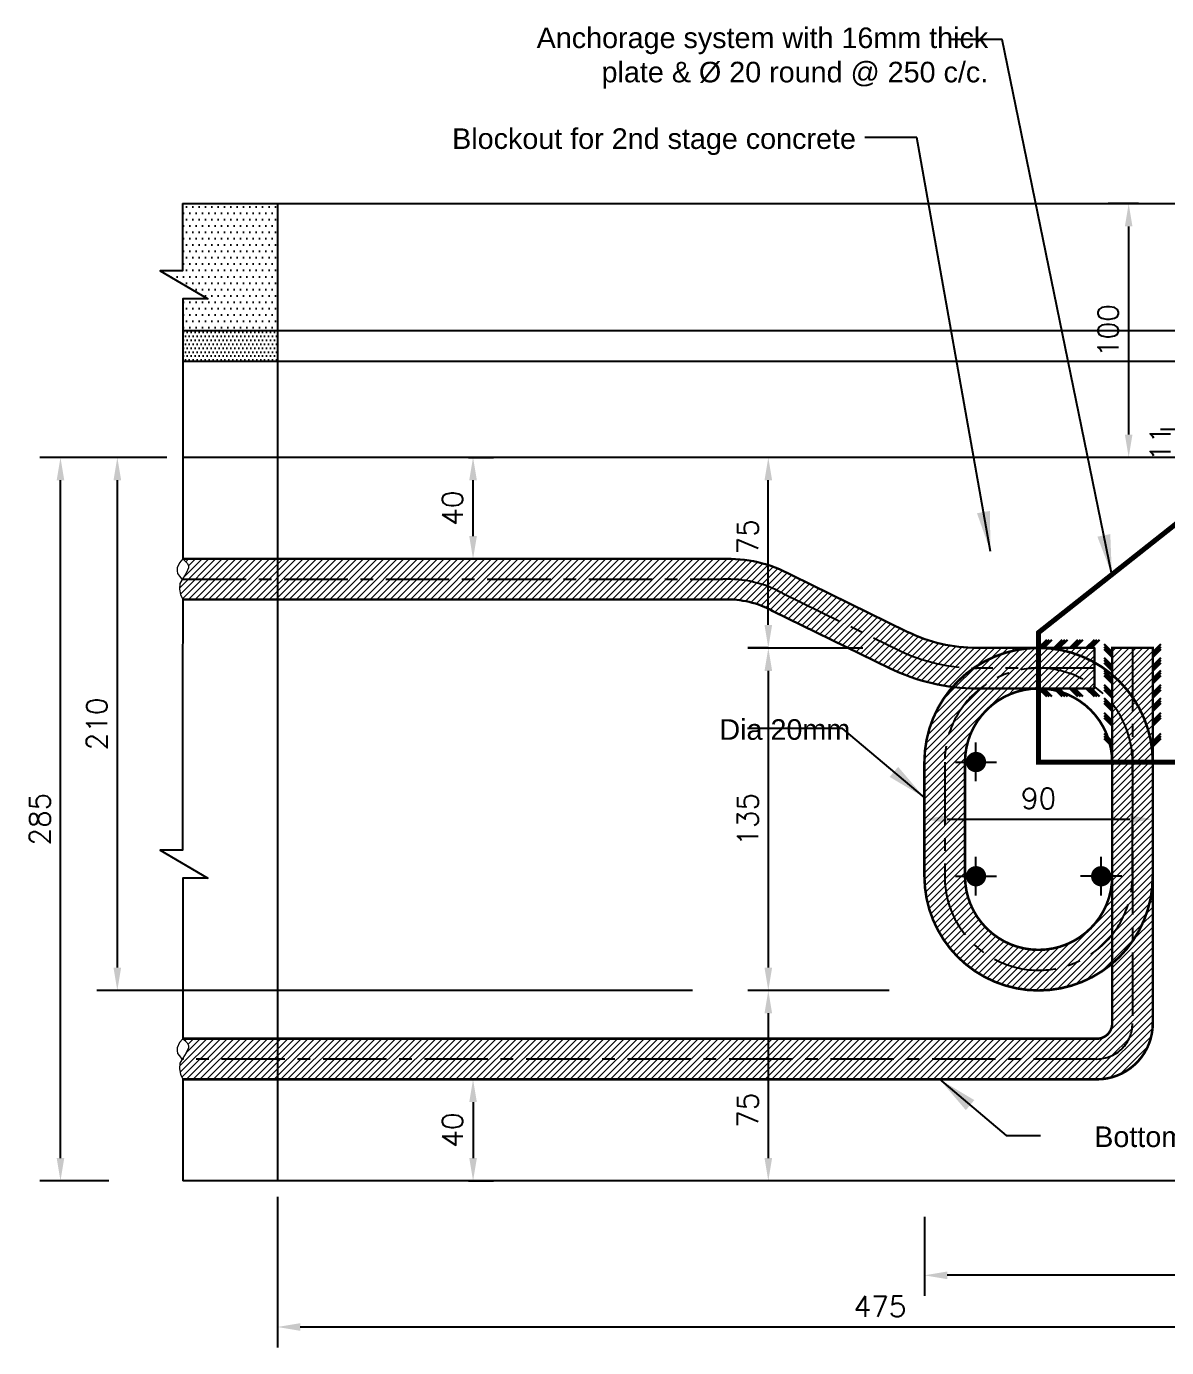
# Model space of a CAD drawing. Extents: x 25837 to 33401, y -1784 to 3293.
# Drawn here: x 25837 to 26286, y 1416 to 1936 of the extents above; entities that cross this region are included whole.
import ezdxf

# ---------------------------------------------------------------- set-up
doc = ezdxf.new("R2010")
doc.units = 0
doc.header["$LTSCALE"] = 200
doc.header["$MEASUREMENT"] = 0
doc.linetypes.add('CENTER', pattern=[2, 1.25, -0.25, 0.25, -0.25])
doc.layers.get('Defpoints').update_dxf_attribs({"linetype": 'CONTINUOUS'})
doc.layers.add('hatch', color=250, linetype='CONTINUOUS')
doc.layers.add('Line', color=6, linetype='CONTINUOUS', lineweight=25)
doc.layers.add('P', color=250, linetype='CONTINUOUS', lineweight=20)
doc.styles.add('dimen_text', font='simplex.shx')
doc.styles.add('FRAME_TEXT', font='arial.ttf')
doc.dimstyles.new('dim_5', dxfattribs={"dimscale": 45, "dimtxt": 0.18, "dimasz": 0.2, "dimexe": 0.18, "dimexo": 0.14, "dimgap": 0.09, "dimtad": 1, "dimdec": 0, "dimzin": 0, "dimdsep": 46, "dimtxsty": 'dimen_text', "dimcen": 0.09, "dimclrd": 256, "dimclre": 256, "dimclrt": 7, "dimadec": 0, "dimazin": 0, "dimtfac": 1, "dimtdec": 0, "dimtofl": 0, "dimtmove": 0, "dimatfit": 3, "dimfxl": 1, "dimtolj": 1, "dimtzin": 0, "dimarcsym": 0})
pattern_1 = [(45, (-1968.375, 0), (-1.32582521, 1.32582521), [])]

# ---------------------------------------------------------------- blocks, each defined once
blk = doc.blocks.new('*D49')
at = {"layer": 'Defpoints', "color": 0, "transparency": 16777216}
for p in [(26281.15, 1866.27), (26270.98, 1766.27), (26281.15, 1766.27)]:
    blk.add_point(p, dxfattribs=at)
at = {"layer": 'hatch', "lineweight": -2, "transparency": 16777216}
for p, q in [((26274.85, 1866.27), (26262.88, 1866.27)), ((26270.98, 1857.27), (26270.98, 1775.27)), ((26274.85, 1766.27), (26262.88, 1766.27))]:
    blk.add_line(p, q, dxfattribs=at)
at = {"layer": 'hatch', "transparency": 16777216}
for points in [[(26269.48, 1857.27), (26272.48, 1857.27), (26270.98, 1866.27)], [(26269.48, 1775.27), (26272.48, 1775.27), (26270.98, 1766.27)]]:
    blk.add_solid(points, dxfattribs=at)
at = {"layer": 'hatch', "color": 7, "transparency": 16777216, "insert": (26262.88, 1816.27), "char_height": 8.1, "attachment_point": 5, "rotation": 90, "style": 'dimen_text'}
blk.add_mtext('\\A1;100', dxfattribs=at)
blk = doc.blocks.new('*D36')
at = {"layer": 'Defpoints', "color": 0, "transparency": 16777216}
for p in [(25850.01, 1766.27), (25898.22, 1766.27), (25875.42, 1481.27)]:
    blk.add_point(p, dxfattribs=at)
at = {"layer": 'hatch', "lineweight": -2, "transparency": 16777216}
for p, q in [((25891.92, 1766.27), (25841.91, 1766.27)), ((25850.01, 1490.27), (25850.01, 1757.27)), ((25869.12, 1481.27), (25841.91, 1481.27))]:
    blk.add_line(p, q, dxfattribs=at)
at = {"layer": 'hatch', "transparency": 16777216}
for points in [[(25848.51, 1757.27), (25851.51, 1757.27), (25850.01, 1766.27)], [(25848.51, 1490.27), (25851.51, 1490.27), (25850.01, 1481.27)]]:
    blk.add_solid(points, dxfattribs=at)
at = {"layer": 'hatch', "color": 7, "transparency": 16777216, "insert": (25841.91, 1623.77), "char_height": 8.1, "attachment_point": 5, "rotation": 90, "style": 'dimen_text'}
blk.add_mtext('\\A1;285', dxfattribs=at)
blk = doc.blocks.new('*D37')
at = {"layer": 'Defpoints', "color": 0, "transparency": 16777216}
for p in [(26306.27, 1777.27), (26291.56, 1766.27), (26306.47, 1766.27)]:
    blk.add_point(p, dxfattribs=at)
at = {"layer": 'hatch', "lineweight": -2, "transparency": 16777216}
for p, q in [((26291.56, 1786.27), (26291.56, 1795.27)), ((26299.97, 1777.27), (26283.46, 1777.27)), ((26300.17, 1766.27), (26283.46, 1766.27)), ((26291.56, 1757.27), (26291.56, 1748.27))]:
    blk.add_line(p, q, dxfattribs=at)
at = {"layer": 'hatch', "transparency": 16777216}
for points in [[(26290.06, 1786.27), (26293.06, 1786.27), (26291.56, 1777.27)], [(26290.06, 1757.27), (26293.06, 1757.27), (26291.56, 1766.27)]]:
    blk.add_solid(points, dxfattribs=at)
at = {"layer": 'hatch', "color": 7, "transparency": 16777216, "insert": (26283.46, 1771.77), "char_height": 8.1, "attachment_point": 5, "rotation": 90, "style": 'dimen_text'}
blk.add_mtext('\\A1;11', dxfattribs=at)
blk = doc.blocks.new('*D38')
at = {"layer": 'Defpoints', "color": 0, "transparency": 16777216}
for p in [(25898.22, 1766.27), (25872.42, 1556.27), (26105.38, 1556.27)]:
    blk.add_point(p, dxfattribs=at)
at = {"layer": 'hatch', "lineweight": -2, "transparency": 16777216}
for p, q in [((25891.92, 1766.27), (25864.32, 1766.27)), ((25872.42, 1757.27), (25872.42, 1565.27)), ((26099.08, 1556.27), (25864.32, 1556.27))]:
    blk.add_line(p, q, dxfattribs=at)
at = {"layer": 'hatch', "transparency": 16777216}
for points in [[(25870.92, 1757.27), (25873.92, 1757.27), (25872.42, 1766.27)], [(25870.92, 1565.27), (25873.92, 1565.27), (25872.42, 1556.27)]]:
    blk.add_solid(points, dxfattribs=at)
at = {"layer": 'hatch', "color": 7, "transparency": 16777216, "insert": (25864.32, 1661.27), "char_height": 8.1, "attachment_point": 5, "rotation": 90, "style": 'dimen_text'}
blk.add_mtext('\\A1;210', dxfattribs=at)
blk = doc.blocks.new('*D39')
at = {"layer": 'Defpoints', "color": 0, "transparency": 16777216}
for p in [(26128.97, 1766.27), (26128.97, 1766.27), (26128.97, 1691.27)]:
    blk.add_point(p, dxfattribs=at)
at = {"layer": 'hatch', "lineweight": -2, "transparency": 16777216}
for p, q in [((26128.97, 1766.27), (26120.87, 1766.27)), ((26128.97, 1700.27), (26128.97, 1757.27)), ((26128.97, 1691.27), (26120.87, 1691.27))]:
    blk.add_line(p, q, dxfattribs=at)
at = {"layer": 'hatch', "transparency": 16777216}
for points in [[(26127.47, 1757.27), (26130.47, 1757.27), (26128.97, 1766.27)], [(26127.47, 1700.27), (26130.47, 1700.27), (26128.97, 1691.27)]]:
    blk.add_solid(points, dxfattribs=at)
at = {"layer": 'hatch', "color": 7, "transparency": 16777216, "insert": (26120.87, 1735.02), "char_height": 8.1, "attachment_point": 5, "rotation": 90, "style": 'dimen_text'}
blk.add_mtext('\\A1;75', dxfattribs=at)
blk = doc.blocks.new('*D40')
at = {"layer": 'Defpoints', "color": 0, "transparency": 16777216}
for p in [(26142.26, 1556.27), (26128.97, 1481.27), (26142.26, 1481.27)]:
    blk.add_point(p, dxfattribs=at)
at = {"layer": 'hatch', "lineweight": -2, "transparency": 16777216}
for p, q in [((26135.96, 1556.27), (26120.87, 1556.27)), ((26128.97, 1547.27), (26128.97, 1490.27)), ((26135.96, 1481.27), (26120.87, 1481.27))]:
    blk.add_line(p, q, dxfattribs=at)
at = {"layer": 'hatch', "transparency": 16777216}
for points in [[(26127.47, 1547.27), (26130.47, 1547.27), (26128.97, 1556.27)], [(26127.47, 1490.27), (26130.47, 1490.27), (26128.97, 1481.27)]]:
    blk.add_solid(points, dxfattribs=at)
at = {"layer": 'hatch', "color": 7, "transparency": 16777216, "insert": (26120.87, 1509.1), "char_height": 8.1, "attachment_point": 5, "rotation": 90, "style": 'dimen_text'}
blk.add_mtext('\\A1;75', dxfattribs=at)
blk = doc.blocks.new('*D33')
at = {"layer": 'Defpoints', "color": 0, "transparency": 16777216}
for p in [(26190.48, 1623.77), (26280.48, 1623.77), (26280.48, 1623.77)]:
    blk.add_point(p, dxfattribs=at)
at = {"layer": 'hatch', "lineweight": -2, "transparency": 16777216}
for p, q in [((26190.48, 1623.77), (26190.48, 1615.67)), ((26199.48, 1623.77), (26271.48, 1623.77)), ((26280.48, 1623.77), (26280.48, 1615.67))]:
    blk.add_line(p, q, dxfattribs=at)
at = {"layer": 'hatch', "transparency": 16777216}
for points in [[(26199.48, 1625.27), (26199.48, 1622.27), (26190.48, 1623.77)], [(26271.48, 1625.27), (26271.48, 1622.27), (26280.48, 1623.77)]]:
    blk.add_solid(points, dxfattribs=at)
at = {"layer": 'hatch', "color": 7, "transparency": 16777216, "insert": (26235.48, 1631.87), "char_height": 8.1, "attachment_point": 5, "style": 'dimen_text'}
blk.add_mtext('\\A1;90', dxfattribs=at)
blk = doc.blocks.new('*D34')
at = {"layer": 'Defpoints', "color": 0, "transparency": 16777216}
for p in [(26172.47, 1691.19), (26128.97, 1556.27), (26182.92, 1556.27)]:
    blk.add_point(p, dxfattribs=at)
at = {"layer": 'hatch', "lineweight": -2, "transparency": 16777216}
for p, q in [((26166.17, 1691.19), (26120.87, 1691.19)), ((26128.97, 1682.19), (26128.97, 1565.27)), ((26176.62, 1556.27), (26120.87, 1556.27))]:
    blk.add_line(p, q, dxfattribs=at)
at = {"layer": 'hatch', "transparency": 16777216}
for points in [[(26127.47, 1682.19), (26130.47, 1682.19), (26128.97, 1691.19)], [(26127.47, 1565.27), (26130.47, 1565.27), (26128.97, 1556.27)]]:
    blk.add_solid(points, dxfattribs=at)
at = {"layer": 'hatch', "color": 7, "transparency": 16777216, "insert": (26120.87, 1623.73), "char_height": 8.1, "attachment_point": 5, "rotation": 90, "style": 'dimen_text'}
blk.add_mtext('\\A1;135', dxfattribs=at)
blk = doc.blocks.new('*D35')
at = {"layer": 'Defpoints', "color": 0, "transparency": 16777216}
for p in [(26410.48, 1481.27), (26190.48, 1473.34), (26190.48, 1444.05)]:
    blk.add_point(p, dxfattribs=at)
at = {"layer": 'hatch', "lineweight": -2, "transparency": 16777216}
for p, q in [((26410.48, 1474.97), (26410.48, 1435.95)), ((26190.48, 1467.04), (26190.48, 1435.95)), ((26401.48, 1444.05), (26199.48, 1444.05))]:
    blk.add_line(p, q, dxfattribs=at)
at = {"layer": 'hatch', "transparency": 16777216}
for points in [[(26199.48, 1445.55), (26199.48, 1442.55), (26190.48, 1444.05)], [(26401.48, 1445.55), (26401.48, 1442.55), (26410.48, 1444.05)]]:
    blk.add_solid(points, dxfattribs=at)
at = {"layer": 'hatch', "color": 7, "transparency": 16777216, "insert": (26300.48, 1452.15), "char_height": 8.1, "attachment_point": 5, "style": 'dimen_text'}
blk.add_mtext('\\A1;220', dxfattribs=at)
blk = doc.blocks.new('*D44')
at = {"layer": 'Defpoints', "color": 0, "transparency": 16777216}
for p in [(25935.48, 1481.27), (26410.48, 1460.9), (25935.48, 1423.68)]:
    blk.add_point(p, dxfattribs=at)
at = {"layer": 'hatch', "lineweight": -2, "transparency": 16777216}
for p, q in [((25935.48, 1474.97), (25935.48, 1415.58)), ((26410.48, 1454.6), (26410.48, 1415.58)), ((26401.48, 1423.68), (25944.48, 1423.68))]:
    blk.add_line(p, q, dxfattribs=at)
at = {"layer": 'hatch', "transparency": 16777216}
for points in [[(25944.48, 1425.18), (25944.48, 1422.18), (25935.48, 1423.68)], [(26401.48, 1425.18), (26401.48, 1422.18), (26410.48, 1423.68)]]:
    blk.add_solid(points, dxfattribs=at)
at = {"layer": 'hatch', "color": 7, "transparency": 16777216, "insert": (26172.98, 1431.78), "char_height": 8.1, "attachment_point": 5, "style": 'dimen_text'}
blk.add_mtext('\\A1;475', dxfattribs=at)
blk = doc.blocks.new('*D28')
at = {"layer": 'Defpoints', "color": 0, "transparency": 16777216}
for p in [(26004.47, 1766.27), (26012.61, 1766.27), (26004.47, 1726.27)]:
    blk.add_point(p, dxfattribs=at)
at = {"layer": 'hatch', "lineweight": -2, "transparency": 16777216}
for p, q in [((26010.77, 1766.27), (26020.71, 1766.27)), ((26012.61, 1735.27), (26012.61, 1757.27)), ((26010.77, 1726.27), (26020.71, 1726.27))]:
    blk.add_line(p, q, dxfattribs=at)
at = {"layer": 'hatch', "transparency": 16777216}
for points in [[(26011.11, 1757.27), (26014.11, 1757.27), (26012.61, 1766.27)], [(26011.11, 1735.27), (26014.11, 1735.27), (26012.61, 1726.27)]]:
    blk.add_solid(points, dxfattribs=at)
at = {"layer": 'hatch', "color": 7, "transparency": 16777216, "insert": (26004.51, 1746.27), "char_height": 8.1, "attachment_point": 5, "rotation": 90, "style": 'dimen_text'}
blk.add_mtext('\\A1;40', dxfattribs=at)
blk = doc.blocks.new('*D30')
at = {"layer": 'Defpoints', "color": 0, "transparency": 16777216}
for p in [(26004.47, 1521.27), (26004.47, 1481.27), (26012.61, 1481.27)]:
    blk.add_point(p, dxfattribs=at)
at = {"layer": 'hatch', "lineweight": -2, "transparency": 16777216}
for p, q in [((26010.77, 1521.27), (26020.71, 1521.27)), ((26012.61, 1512.27), (26012.61, 1490.27)), ((26010.77, 1481.27), (26020.71, 1481.27))]:
    blk.add_line(p, q, dxfattribs=at)
at = {"layer": 'hatch', "transparency": 16777216}
for points in [[(26011.11, 1512.27), (26014.11, 1512.27), (26012.61, 1521.27)], [(26011.11, 1490.27), (26014.11, 1490.27), (26012.61, 1481.27)]]:
    blk.add_solid(points, dxfattribs=at)
at = {"layer": 'hatch', "color": 7, "transparency": 16777216, "insert": (26004.51, 1501.27), "char_height": 8.1, "attachment_point": 5, "rotation": 90, "style": 'dimen_text'}
blk.add_mtext('\\A1;40', dxfattribs=at)

msp = doc.modelspace()

# ---------------------------------------------------------------- hatches: boundary and pattern name
at = {"layer": 'hatch'}
h = msp.add_hatch(dxfattribs=at)
h.set_pattern_fill('DOTS', color=256, scale=40)
h.set_pattern_definition([(0, (-1820.307, 0), (1.25, 2.5), [0, -2.5])])
h.paths.add_polyline_path([(25935.48, 1816.33), (25935.48, 1866.27), (25898.16, 1866.27), (25898.16, 1839.76), (25889.34, 1839.76), (25908.09, 1828.71), (25898.22, 1828.78), (25898.22, 1816.34)])
h = msp.add_hatch(dxfattribs=at)
h.set_pattern_fill('DOTS', color=256, scale=25)
h.set_pattern_definition([(0, (-1820.307, 0), (0.78125, 1.5625), [0, -1.5625])])
h.paths.add_polyline_path([(25935.48, 1804.33), (25935.48, 1816.33), (25898.22, 1816.34), (25898.22, 1804.34)])
at = {"layer": 'Line', "lineweight": 9}
h = msp.add_hatch(dxfattribs=at)
h.set_pattern_fill('ANSI31', color=8, scale=15)
h.set_pattern_definition(pattern_1)
h.paths.add_polyline_path([(25935.48, 1726.27), (25898.22, 1726.27), (25899.9, 1724.59), (25900.45, 1723.66), (25900.45, 1722.73), (25899.52, 1720.68), (25898.22, 1718.64), (25898.02, 1718.27), (25935.48, 1718.27)])
h.paths.add_polyline_path([(25935.48, 1718.27), (25898.02, 1718.27), (25897.11, 1716.59), (25896.92, 1714.36), (25897.29, 1712.31), (25898.22, 1710.27), (25935.48, 1710.27)])
h.paths.add_polyline_path([(26110.71, 1726.27), (25935.48, 1726.27), (25935.48, 1718.27), (26111.09, 1718.27, -0.139398), (26134.5, 1712.8), (26180.2, 1690.44, 0.109528), (26209.88, 1683.28, -0.152417), (26235.48, 1691.27), (26211.2, 1691.27, -0.114248), (26183.72, 1697.63), (26138.19, 1719.9, 0.138343)])
h.paths.add_polyline_path([(26111.09, 1718.27), (25935.48, 1718.27), (25935.48, 1710.27), (26111.47, 1710.28, -0.140787), (26130.78, 1705.71), (26176.69, 1683.26, 0.083237), (26201.58, 1675.86, -0.062121), (26209.88, 1683.28, -0.109528), (26180.2, 1690.44), (26134.5, 1712.8, 0.139398)])
h.paths.add_polyline_path([(26235.48, 1691.27, 0.152417), (26209.88, 1683.28, 0.004661), (26211.2, 1683.27), (26235.48, 1683.27)])
h.paths.add_polyline_path([(26235.48, 1683.27), (26209.87, 1683.27, 0.062), (26201.58, 1675.86, 0.030718), (26211.2, 1675.27), (26212.5, 1675.27, -0.1691)])
h.paths.add_polyline_path([(26235.48, 1683.27, 0.1691), (26212.5, 1675.27), (26235.48, 1675.27)])
h.paths.add_polyline_path([(26235.48, 1691.27), (26235.48, 1683.27), (26257.49, 1683.27), (26257.49, 1685.52, 0.12846)])
h.paths.add_polyline_path([(26235.48, 1683.27), (26235.48, 1675.27), (26257.49, 1675.27), (26257.49, 1676.01, 0.160626)])
h.paths.add_polyline_path([(26257.49, 1683.27), (26235.48, 1683.27, -0.160626), (26257.49, 1676.01)], flags=17)
h.paths.add_polyline_path([(26257.49, 1691.27), (26235.48, 1691.27, -0.12846), (26257.49, 1685.52)])
h = msp.add_hatch(dxfattribs=at)
h.set_pattern_fill('ANSI31', color=8, scale=15)
h.set_pattern_definition(pattern_1)
h.paths.add_polyline_path([(26280.48, 1691.27), (26272.48, 1691.27), (26272.48, 1671.88, -0.15254), (26280.48, 1646.27)])
h.paths.add_polyline_path([(26272.48, 1691.27), (26264.48, 1691.27), (26264.48, 1680.67, -0.066349), (26272.48, 1671.88)])
h.paths.add_polyline_path([(26272.48, 1671.88, 0.066349), (26264.48, 1680.67), (26264.48, 1669.24, -0.1691), (26272.48, 1646.27)])
h.paths.add_polyline_path([(26272.48, 1671.88), (26272.48, 1646.27), (26280.48, 1646.27, 0.15254)])
h.paths.add_polyline_path([(26264.48, 1669.24), (26264.48, 1646.27), (26272.48, 1646.27, 0.1691)])
h.paths.add_polyline_path([(26280.48, 1646.27), (26272.48, 1646.27), (26272.48, 1575.65, 0.15254), (26280.48, 1601.27)])
h.paths.add_polyline_path([(26272.48, 1646.27), (26264.48, 1646.27), (26264.48, 1578.29, 0.1691), (26272.48, 1601.27)])
h.paths.add_polyline_path([(26272.48, 1601.27, -0.1691), (26264.48, 1578.29), (26264.48, 1566.86, 0.066349), (26272.48, 1575.65)])
h.paths.add_polyline_path([(26264.48, 1578.29), (26264.48, 1601.27, -1), (26206.48, 1601.27), (26206.48, 1646.27, -0.414214), (26235.48, 1675.27), (26212.5, 1675.27, 0.229069), (26198.48, 1646.27), (26198.48, 1601.27, 0.710718)], flags=17)
h.paths.add_polyline_path([(26264.48, 1566.86), (26264.48, 1578.29, -0.710718), (26198.48, 1601.27), (26198.48, 1646.27, -0.229069), (26212.5, 1675.27), (26211.2, 1675.27, -0.030718), (26201.58, 1675.86, 0.181355), (26190.48, 1646.27), (26190.48, 1601.27, 0.637831)])
h = msp.add_hatch(dxfattribs=at)
h.set_pattern_fill('ANSI31', color=8, scale=15)
h.set_pattern_definition(pattern_1)
h.paths.add_polyline_path([(26272.48, 1543.27), (26272.48, 1575.65, -0.066349), (26264.48, 1566.86), (26264.48, 1543.27, -0.414214), (26258.48, 1537.27), (25935.48, 1537.27), (25935.48, 1529.27), (26258.48, 1529.27, 0.414214)], flags=17)
h.paths.add_polyline_path([(26280.48, 1543.27), (26280.48, 1601.27, -0.15254), (26272.48, 1575.65), (26272.48, 1543.27, -0.414214), (26258.48, 1529.27), (25935.48, 1529.27), (25935.48, 1521.27), (26258.48, 1521.27, 0.414214)])
h.paths.add_polyline_path([(25935.48, 1537.27), (25898.22, 1537.27), (25899.9, 1535.59), (25900.45, 1534.66), (25900.45, 1533.73), (25899.52, 1531.68), (25898.22, 1529.64), (25898.22, 1529.27), (25935.48, 1529.27)])
h.paths.add_polyline_path([(25935.48, 1529.27), (25898.02, 1529.27), (25897.11, 1527.59), (25896.92, 1525.36), (25897.29, 1523.31), (25898.22, 1521.27), (25935.48, 1521.27)])

# ---------------------------------------------------------------- linework, layer by layer
at = {"layer": 'hatch', "color": 12}
for p, q in [((25935.48, 1866.27), (25935.48, 1481.27)), ((26415.48, 1481.27), (25898.22, 1481.27))]:
    msp.add_line(p, q, dxfattribs=at)
at = {"layer": 'hatch', "color": 2, "linetype": 'CENTER', "ltscale": 0.1}
msp.add_line((26257.49, 1683.27), (26209.87, 1683.27), dxfattribs=at)
at = {"layer": 'hatch'}
for p, q in [((26210.81, 1638.74), (26210.81, 1653.91)), ((26202.69, 1646.25), (26218.92, 1646.25)), ((26210.81, 1593.75), (26210.81, 1608.93)), ((26260.15, 1593.75), (26260.15, 1608.93)), ((26202.69, 1601.27), (26218.92, 1601.27)), ((26268.26, 1601.27), (26252.04, 1601.27)), ((25898.22, 1529.64), (25898.22, 1529.27)), ((25898.22, 1521.27), (25898.22, 1481.27))]:
    msp.add_line(p, q, dxfattribs=at)
for points in [[(25898.16, 1866.27), (25898.16, 1839.76), (25889.34, 1839.76), (25908.09, 1828.71), (25898.22, 1828.71), (25898.18, 1726.22)], [(25898.18, 1710.37), (25898.16, 1675.4)], [(25898.16, 1675.4), (25898.16, 1611.6), (25889.34, 1611.6), (25908.09, 1600.55), (25898.22, 1600.55), (25898.22, 1537.27)]]:
    msp.add_lwpolyline(points, dxfattribs=at)
at = {"layer": 'hatch', "color": 12}
for points in [[(25898.16, 1866.27), (26394.48, 1866.27)], [(25898.22, 1816.27), (26404.48, 1816.27)], [(25898.22, 1804.27), (26404.48, 1804.27)], [(26312.2, 1766.27), (25898.22, 1766.27)]]:
    msp.add_lwpolyline(points, dxfattribs=at)
at = {"layer": 'hatch', "color": 1, "lineweight": 30, "const_width": 2}
msp.add_lwpolyline([(26316.41, 1761.27), (26235.48, 1697.31), (26235.48, 1646.27), (26410.48, 1646.27), (26410.48, 1756.27), (26405.48, 1761.27)], close=True, dxfattribs=at)
at = {"layer": 'hatch', "color": 5, "lineweight": 30}
msp.add_lwpolyline([(25898.22, 1726.27), (26110.71, 1726.27, -0.138343), (26138.19, 1719.9), (26183.72, 1697.63, 0.114248), (26211.2, 1691.27), (26257.49, 1691.27), (26257.49, 1675.27), (26211.2, 1675.27, -0.114248), (26176.69, 1683.26), (26130.78, 1705.71, 0.140787), (26111.47, 1710.28), (25898.22, 1710.27)], format="xyb", dxfattribs=at)
at = {"layer": 'hatch', "color": 2, "linetype": 'CENTER', "ltscale": 0.1}
for points in [[(25898.22, 1718.27), (26111.09, 1718.27, -0.139398), (26134.5, 1712.8), (26180.2, 1690.44, 0.114248), (26211.2, 1683.27)], [(26272.48, 1691.27), (26272.48, 1543.27, -0.414214), (26258.48, 1529.27), (25897.85, 1529.27)]]:
    msp.add_lwpolyline(points, format="xyb", dxfattribs=at)
at = {"layer": 'hatch', "color": 5, "lineweight": 30, "const_width": 1}
msp.add_lwpolyline([(25898.22, 1537.27), (26258.48, 1537.27, 0.414214), (26264.48, 1543.27), (26264.48, 1691.27), (26280.48, 1691.27), (26280.48, 1543.27, -0.414214), (26258.48, 1521.27), (25898.22, 1521.27)], format="xyb", dxfattribs=at)
for points in [[(26190.48, 1601.27, 1), (26280.48, 1601.27), (26280.48, 1646.27, 1), (26190.48, 1646.27)], [(26206.48, 1601.27, 1), (26264.48, 1601.27), (26264.48, 1646.27, 1), (26206.48, 1646.27)]]:
    msp.add_lwpolyline(points, format="xyb", close=True, dxfattribs=at)
at = {"layer": 'hatch', "lineweight": 30}
for points in [[(26235.48, 1691.27), (26238.69, 1694.42)], [(26236.48, 1691.27), (26239.7, 1694.42)], [(26237.49, 1691.27), (26240.7, 1694.42)], [(26241.61, 1691.27), (26244.82, 1694.42)], [(26242.61, 1691.27), (26245.83, 1694.42)], [(26243.62, 1691.27), (26246.83, 1694.42)], [(26247.73, 1691.27), (26250.95, 1694.42)], [(26248.74, 1691.27), (26251.95, 1694.42)], [(26249.74, 1691.27), (26252.96, 1694.42)], [(26254.27, 1691.27), (26257.49, 1694.42)], [(26255.27, 1691.27), (26258.49, 1694.42)], [(26256.28, 1691.27), (26259.5, 1694.42)], [(26264.48, 1689.54), (26261.26, 1692.69)], [(26264.48, 1688.56), (26261.26, 1691.71)], [(26280.48, 1689.54), (26283.69, 1692.69)], [(26280.48, 1688.56), (26283.69, 1691.71)], [(26264.48, 1687.57), (26261.26, 1690.72)], [(26264.48, 1684.21), (26261.26, 1687.37)], [(26280.48, 1687.57), (26283.69, 1690.72)], [(26280.48, 1684.21), (26283.69, 1687.37)], [(26264.48, 1683.23), (26261.26, 1686.38)], [(26264.48, 1682.25), (26261.26, 1685.4)], [(26264.48, 1679.23), (26261.26, 1682.38)], [(26264.48, 1678.24), (26261.26, 1681.39)], [(26280.48, 1683.23), (26283.69, 1686.38)], [(26280.48, 1682.25), (26283.69, 1685.4)], [(26280.48, 1679.23), (26283.69, 1682.38)], [(26280.48, 1678.24), (26283.69, 1681.39)], [(26264.48, 1677.26), (26261.26, 1680.41)], [(26264.48, 1673.56), (26261.26, 1676.71)], [(26280.48, 1677.26), (26283.69, 1680.41)], [(26280.48, 1673.56), (26283.69, 1676.71)], [(26235.48, 1675.27), (26238.69, 1672.12)], [(26236.48, 1675.27), (26239.7, 1672.12)], [(26237.49, 1675.27), (26240.7, 1672.12)], [(26241.61, 1675.27), (26244.82, 1672.12)], [(26242.61, 1675.27), (26245.83, 1672.12)], [(26243.62, 1675.27), (26246.83, 1672.12)], [(26247.73, 1675.27), (26250.95, 1672.12)], [(26248.74, 1675.27), (26251.95, 1672.12)], [(26249.74, 1675.27), (26252.96, 1672.12)], [(26254.27, 1675.27), (26257.49, 1672.12)], [(26255.27, 1675.27), (26258.49, 1672.12)], [(26256.28, 1675.27), (26259.5, 1672.12)], [(26264.48, 1672.58), (26261.26, 1675.73)], [(26264.48, 1671.59), (26261.26, 1674.74)], [(26264.48, 1668.24), (26261.26, 1671.39)], [(26280.48, 1672.58), (26283.69, 1675.73)], [(26280.48, 1671.59), (26283.69, 1674.74)], [(26280.48, 1668.24), (26283.69, 1671.39)], [(26264.48, 1667.25), (26261.26, 1670.4)], [(26264.48, 1666.27), (26261.26, 1669.42)], [(26280.48, 1667.25), (26283.69, 1670.4)], [(26280.48, 1666.27), (26283.69, 1669.42)], [(26264.48, 1662.47), (26261.26, 1665.62)], [(26264.48, 1661.49), (26261.26, 1664.64)], [(26264.48, 1660.5), (26261.26, 1663.65)], [(26280.48, 1662.47), (26283.69, 1665.62)], [(26280.48, 1661.49), (26283.69, 1664.64)], [(26280.48, 1660.5), (26283.69, 1663.65)], [(26264.48, 1654.34), (26261.26, 1657.49)], [(26264.48, 1653.36), (26261.26, 1656.51)], [(26264.48, 1652.37), (26261.26, 1655.52)], [(26280.48, 1654.34), (26283.69, 1657.49)], [(26280.48, 1653.36), (26283.69, 1656.51)], [(26280.48, 1652.37), (26283.69, 1655.52)]]:
    msp.add_lwpolyline(points, dxfattribs=at)
at = {"layer": 'hatch', "color": 2, "linetype": 'CENTER', "ltscale": 0.1}
msp.add_lwpolyline([(26198.48, 1601.27, 1), (26272.48, 1601.27), (26272.48, 1646.27, 1), (26198.48, 1646.27)], format="xyb", close=True, dxfattribs=at)
at = {"layer": 'hatch', "color": 8, "const_width": 4}
for points in [[(26208.81, 1646.27, 1), (26212.81, 1646.27, 1)], [(26208.81, 1601.28, 1), (26212.81, 1601.28, 1)], [(26262.15, 1601.28, -1), (26258.15, 1601.28, -1)]]:
    msp.add_lwpolyline(points, format="xyb", close=True, dxfattribs=at)
at = {"layer": 'P'}
for points in [[(25898.22, 1726.27), (25896.92, 1724.78), (25895.99, 1722.73), (25895.99, 1721.61), (25896.18, 1720.5), (25896.92, 1719.57), (25897.85, 1718.27)], [(25898.22, 1726.27), (25899.9, 1724.59), (25900.45, 1723.66), (25900.45, 1722.73), (25899.52, 1720.68), (25898.22, 1718.64), (25897.11, 1716.59), (25896.92, 1714.36), (25897.29, 1712.31), (25898.22, 1710.27)], [(25898.22, 1537.27), (25896.92, 1535.78), (25895.99, 1533.73), (25895.99, 1532.61), (25896.18, 1531.5), (25896.92, 1530.57), (25897.85, 1529.27)], [(25898.22, 1537.27), (25899.9, 1535.59), (25900.45, 1534.66), (25900.45, 1533.73), (25899.52, 1531.68), (25898.22, 1529.64), (25897.11, 1527.59), (25896.92, 1525.36), (25897.29, 1523.31), (25898.22, 1521.27)]]:
    msp.add_lwpolyline(points, dxfattribs=at)

# ---------------------------------------------------------------- texts
at = {"layer": 'hatch', "color": 7, "char_height": 8.1, "attachment_point": 9, "style": 'FRAME_TEXT'}
for s, insert, width in [('{\\fSwis721 Lt BT|b0|i0|c0|p34;\\C256;Anchorage system with 16mm thick plate & Ø 20 round @ 250 c/c.}', (26215.63, 1911.62), 191.4698), ('{\\fSwis721 Lt BT|b0|i0|c0|p34;\\C256;Blockout for 2nd stage concrete}', (26163.49, 1885.39), 179.9391), ('Dia 20mm', (26161.26, 1654.93), 93.8754), ('Bottom Slab Reinf.', (26351.75, 1494.48), 109.4861)]:
    msp.add_mtext(s, dxfattribs=dict(at, insert=insert, width=width))

# ---------------------------------------------------------------- dimensions: what is measured, and where the dimension line sits
at = {"layer": 'hatch'}
dim = msp.add_aligned_dim(p1=(26281.15, 1866.27), p2=(26281.15, 1766.27), distance=-10.18, dimstyle='dim_5', override={"dimfxl": 30, "dimfxlon": 1}, dxfattribs=at)
dim.commit()
dim.dimension.update_dxf_attribs({"geometry": '*D49', "text_midpoint": (26262.88, 1816.27)})
for base, p1, p2, picture, middle in [((26291.56, 1766.27), (26306.27, 1777.27), (26306.47, 1766.27), '*D37', (26291.56, 1771.77)), ((26128.97, 1766.27), (26128.97, 1691.27), (26128.97, 1766.27), '*D39', (26128.97, 1735.02)), ((26128.97, 1481.27), (26142.26, 1556.27), (26142.26, 1481.27), '*D40', (26128.97, 1509.1))]:
    dim = msp.add_linear_dim(base=base, p1=p1, p2=p2, angle=90, dimstyle='dim_5', override={"dimfxl": 30, "dimfxlon": 1}, dxfattribs=at)
    dim.commit()
    dim.dimension.update_dxf_attribs({"geometry": picture, "text_midpoint": middle, "dimtype": 160})
for base, p1, p2, angle, picture, middle in [((25850.01, 1766.27), (25875.42, 1481.27), (25898.22, 1766.27), 90, '*D36', (25841.91, 1623.77)), ((25872.42, 1556.27), (25898.22, 1766.27), (26105.38, 1556.27), 90, '*D38', (25864.32, 1661.27)), ((26012.61, 1766.27), (26004.47, 1726.27), (26004.47, 1766.27), 90, '*D28', (26004.51, 1746.27)), ((26128.97, 1556.27), (26172.47, 1691.19), (26182.92, 1556.27), 90, '*D34', (26120.87, 1623.73)), ((26012.61, 1481.27), (26004.47, 1521.27), (26004.47, 1481.27), 270, '*D30', (26004.51, 1501.27))]:
    dim = msp.add_linear_dim(base=base, p1=p1, p2=p2, angle=angle, dimstyle='dim_5', override={"dimfxl": 30, "dimfxlon": 1}, dxfattribs=at)
    dim.commit()
    dim.dimension.update_dxf_attribs({"geometry": picture, "text_midpoint": middle})
for base, p1, p2, picture, middle in [((26280.48, 1623.77), (26190.48, 1623.77), (26280.48, 1623.77), '*D33', (26235.48, 1631.87)), ((25935.48, 1423.68), (26410.48, 1460.9), (25935.48, 1481.27), '*D44', (26172.98, 1431.78)), ((26190.48, 1444.05), (26410.48, 1481.27), (26190.48, 1473.34), '*D35', (26300.48, 1452.15))]:
    dim = msp.add_linear_dim(base=base, p1=p1, p2=p2, dimstyle='dim_5', override={"dimfxl": 30, "dimfxlon": 1}, dxfattribs=at)
    dim.commit()
    dim.dimension.update_dxf_attribs({"geometry": picture, "text_midpoint": middle})

# ---------------------------------------------------------------- leaders
for points, override in [([(26264.36, 1720.14), (26221.18, 1930.99), (26200.73, 1930.99)], {"dimasz": 0.35, "dimgap": 0.09, "dimtad": 0, "dimfxl": 30, "dimfxlon": 1}), ([(26216.51, 1729.25), (26187.48, 1892.27), (26167.03, 1892.27)], {"dimasz": 0.35, "dimgap": 0.09, "dimtad": 0, "dimfxl": 30, "dimfxlon": 1}), ([(26190.48, 1632.24), (26158.2, 1659.53), (26120.7, 1659.53)], {"dimasz": 0.35, "dimtad": 0, "dimfxl": 30, "dimfxlon": 1}), ([(26196.46, 1521.27), (26222.69, 1499.08), (26236.21, 1499.08)], {"dimasz": 0.35, "dimtad": 0, "dimfxl": 30, "dimfxlon": 1})]:
    msp.add_leader(points, dimstyle='dim_5', override=override, dxfattribs=at)

doc.saveas('drawing.dxf')
